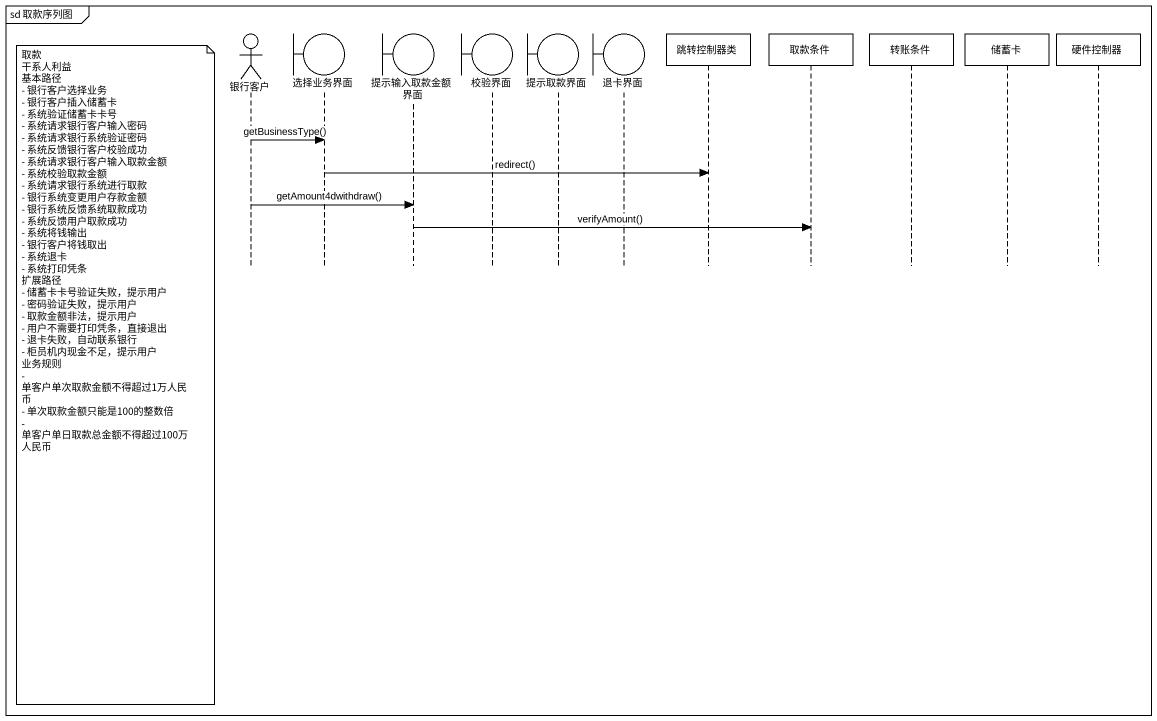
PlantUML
@startuml
mainframe sd 取款序列图
hide footbox
actor 银行客户
boundary 选择业务界面
boundary 提示输入取款金额界面
boundary 校验界面
boundary 提示取款界面
boundary 退卡界面
participant 跳转控制器类
participant 取款条件
participant 转账条件
participant 储蓄卡
participant 硬件控制器

银行客户 -> 选择业务界面 : getBusinessType()
选择业务界面 -> 跳转控制器类 : redirect()
银行客户 -> 提示输入取款金额界面 : getAmount4dwithdraw()
提示输入取款金额界面 -> 取款条件 : verifyAmount()
note left of 银行客户
  取款
  干系人利益
  基本路径
  - 银行客户选择业务
  - 银行客户插入储蓄卡
  - 系统验证储蓄卡卡号
  - 系统请求银行客户输入密码
  - 系统请求银行系统验证密码
  - 系统反馈银行客户校验成功
  - 系统请求银行客户输入取款金额
  - 系统校验取款金额
  - 系统请求银行系统进行取款
  - 银行系统变更用户存款金额
  - 银行系统反馈系统取款成功
  - 系统反馈用户取款成功
  - 系统将钱输出
  - 银行客户将钱取出
  - 系统退卡
  - 系统打印凭条
  扩展路径
  - 储蓄卡卡号验证失败，提示用户
  - 密码验证失败，提示用户
  - 取款金额非法，提示用户
  - 用户不需要打印凭条，直接退出
  - 退卡失败，自动联系银行
  - 柜员机内现金不足，提示用户
  业务规则
  - 单客户单次取款金额不得超过1万人民币
  - 单次取款金额只能是100的整数倍
  - 单客户单日取款总金额不得超过100万人民币
end note
@enduml
